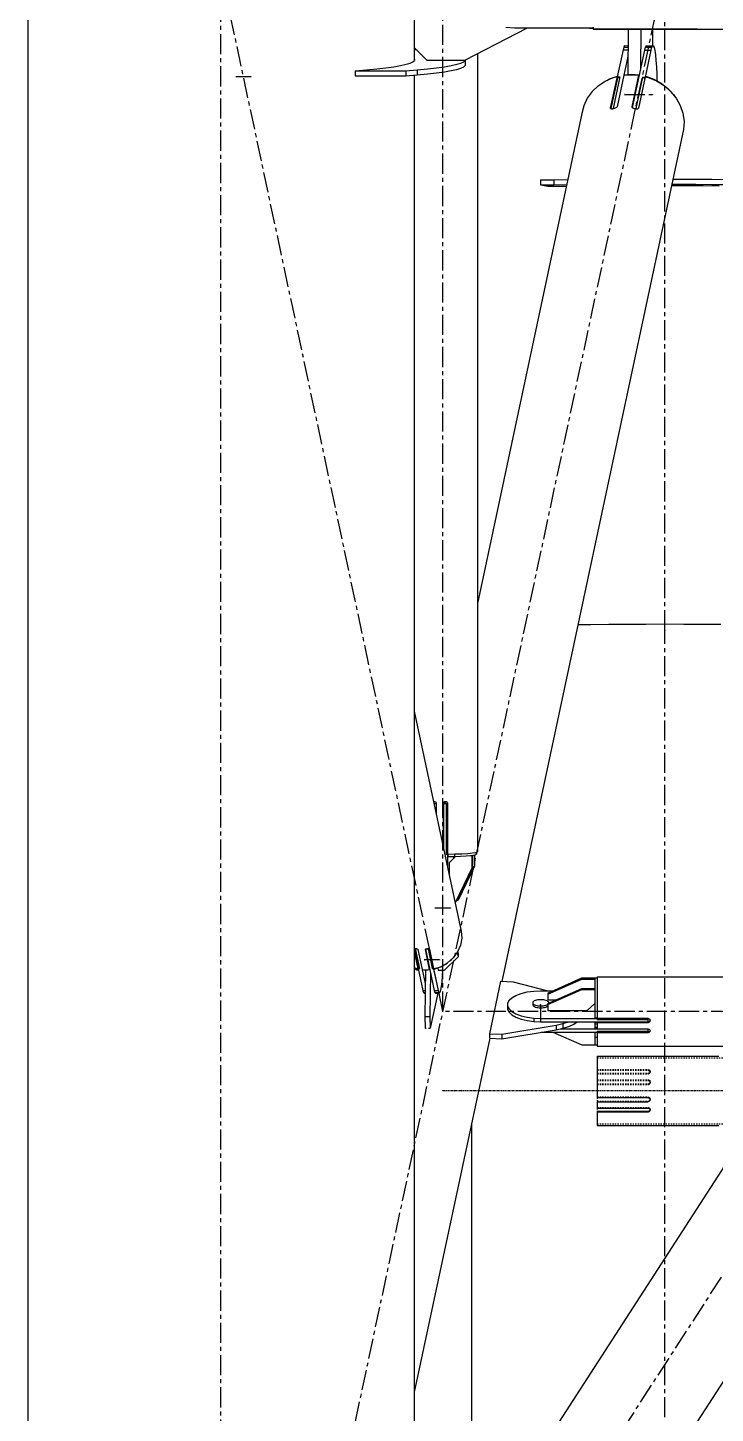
# Model space of a CAD drawing. Header units: millimetres. Extents: x 5143 to 30813, y 232 to 21408.
# Drawn here: x 22824 to 23095, y 7792 to 8338 of the extents above; entities that cross this region are included whole.
import ezdxf

# ---------------------------------------------------------------- set-up
doc = ezdxf.new("R2010")
doc.units = ezdxf.units.MM
doc.header["$LTSCALE"] = 0.25
for name, pattern in [('CENTER', [50.8, 31.75, -6.35, 6.35, -6.35]), ('XKITLINE00', [0]), ('XKITLINE02', [4, 2, -2]), ('XKITLINE03', [6, 3, -1, 1, -1])]:
    doc.linetypes.add(name, pattern=pattern)

msp = doc.modelspace()

# ---------------------------------------------------------------- linework, layer by layer
at = {"color": 8, "linetype": 'XKITLINE00'}
for p, q in [((22823.8, 8951.04), (22823.8, 7286.23)), ((22976.2, 8390.02), (22976.2, 8330.21)), ((22996.2, 8325.23), (23020.8, 8337.99)), ((23012.35, 8338.26), (23015.8, 8337.99)), ((23015.8, 8337.99), (23046.8, 8337.99)), ((23045.3, 8337.99), (23045.3, 8337.93)), ((23045.3, 8337.93), (23046.8, 8337.93)), ((23046.8, 8338.25), (23046.8, 8337.65)), ((23046.8, 8337.65), (23086.8, 8337.65)), ((23046.8, 8337.65), (23046.8, 8337.52)), ((23046.8, 8337.52), (23086.8, 8337.52)), ((23046.8, 8337.52), (23046.8, 8337.5)), ((23046.8, 8337.52), (23046.8, 8337.5)), ((23046.8, 8337.5), (23283.2, 8337.5)), ((23060.54, 8337.52), (23060.4, 8319.65)), ((23065.52, 8337.52), (23065.39, 8321.78)), ((23070.15, 8337.52), (23070.09, 8330.9)), ((23086.8, 8337.65), (23087.11, 8337.64)), ((23086.8, 8337.65), (23086.8, 8337.52)), ((23086.8, 8337.52), (23087.11, 8337.52)), ((23087.11, 8337.64), (23087.11, 8337.52)), ((23087.11, 8337.64), (23087.39, 8337.62)), ((23087.11, 8337.52), (23087.39, 8337.52)), ((23087.39, 8337.62), (23087.63, 8337.58)), ((23087.39, 8337.52), (23087.63, 8337.52)), ((23087.63, 8337.58), (23087.8, 8337.53)), ((23087.63, 8337.52), (23087.8, 8337.52)), ((22976.2, 8330.21), (22976.2, 8325.1)), ((22976.2, 8330.21), (22981.2, 8325.23)), ((22976.2, 8329.44), (22977.03, 8329.37)), ((23058.52, 8329.31), (23056.25, 8318.65)), ((23058.83, 8330.43), (23058.52, 8329.31)), ((23058.52, 8329.31), (23060.48, 8329.3)), ((23059.14, 8330.98), (23058.83, 8330.43)), ((23058.83, 8330.43), (23060.49, 8330.42)), ((23059.14, 8330.98), (23060.49, 8330.97)), ((23066.99, 8329.25), (23062.15, 8306.57)), ((23067.29, 8330.37), (23066.99, 8329.25)), ((23066.99, 8329.25), (23069.47, 8329.23)), ((23069.47, 8329.23), (23067.2, 8318.57)), ((23067.61, 8330.92), (23067.29, 8330.37)), ((23067.29, 8330.37), (23069.78, 8330.35)), ((23067.61, 8330.92), (23070.09, 8330.9)), ((23069.78, 8330.35), (23069.47, 8329.23)), ((23070.09, 8330.9), (23069.78, 8330.35)), ((23070.09, 8330.9), (23070.41, 8330.87)), ((23070.41, 8330.87), (23070.72, 8330.25)), ((23070.72, 8330.25), (23071, 8329.07)), ((23071, 8329.07), (23071.26, 8327.35)), ((22970.81, 8323.15), (22972.96, 8323.63)), ((22972.96, 8323.63), (22974.59, 8324.12)), ((22974.59, 8324.12), (22975.68, 8324.62)), ((22975.68, 8324.62), (22976.23, 8325.13)), ((22976.2, 8325.67), (22976.23, 8325.64)), ((22976.23, 8325.64), (22976.23, 8325.13)), ((22981.2, 8325.23), (22996.2, 8325.23)), ((22990.81, 8323.15), (22992.96, 8323.63)), ((22992.96, 8323.63), (22994.59, 8324.12)), ((22994.59, 8324.12), (22995.68, 8324.62)), ((22995.68, 8324.62), (22996.23, 8325.13)), ((22996.23, 8325.24), (22996.23, 8323.13)), ((23001.09, 8327.76), (23001.09, 8013.19)), ((23060.45, 8326.68), (23058.88, 8319.31)), ((23071.26, 8327.35), (23071.49, 8325.16)), ((23071.49, 8325.16), (23071.67, 8322.57)), ((22952.88, 8321.05), (22957.34, 8321.42)), ((22952.88, 8321.05), (22952.88, 8319.06)), ((22952.88, 8321.05), (22972.88, 8321.05)), ((22952.88, 8319.06), (22972.88, 8319.06)), ((22957.34, 8321.42), (22961.4, 8321.81)), ((22961.4, 8321.81), (22965.01, 8322.24)), ((22965.01, 8322.24), (22968.16, 8322.68)), ((22968.16, 8322.68), (22970.81, 8323.15)), ((22972.88, 8321.05), (22977.34, 8321.42)), ((22972.88, 8321.05), (22972.88, 8319.06)), ((22972.88, 8319.06), (22977.34, 8319.42)), ((22976.2, 8319.33), (22976.2, 7745.64)), ((22977.34, 8321.42), (22981.4, 8321.81)), ((22977.34, 8321.42), (22977.34, 8319.42)), ((22977.34, 8319.42), (22981.4, 8319.82)), ((22981.4, 8321.81), (22985.01, 8322.24)), ((22981.4, 8319.82), (22985.01, 8320.24)), ((22985.01, 8322.24), (22988.16, 8322.68)), ((22985.01, 8320.24), (22988.16, 8320.69)), ((22988.16, 8322.68), (22990.81, 8323.15)), ((22988.16, 8320.69), (22990.81, 8321.15)), ((22990.81, 8321.15), (22992.96, 8321.63)), ((22992.96, 8321.63), (22994.59, 8322.13)), ((22994.59, 8322.13), (22995.68, 8322.63)), ((22995.68, 8322.63), (22996.23, 8323.13)), ((23051.49, 8317.01), (23054.62, 8318.39)), ((23053.19, 8317.89), (23056.29, 8318.99)), ((23056.14, 8318.77), (23053.5, 8306.37)), ((23056.27, 8318.14), (23053.71, 8306.15)), ((23057.21, 8318.64), (23054.56, 8306.24)), ((23054.62, 8318.39), (23056.14, 8318.77)), ((23056.14, 8318.77), (23056.18, 8317.87)), ((23056.29, 8318.99), (23056.16, 8318.37)), ((23056.16, 8318.37), (23056.18, 8317.74)), ((23058.81, 8319.3), (23056.17, 8306.9)), ((23056.25, 8318.65), (23056.27, 8318.14)), ((23056.25, 8318.65), (23057.21, 8318.64)), ((23056.27, 8318.14), (23057.21, 8318.64)), ((23056.29, 8318.99), (23056.29, 8318.87)), ((23058.81, 8319.3), (23061.47, 8319.52)), ((23058.96, 8319.51), (23058.92, 8319.31)), ((23058.96, 8319.51), (23060.39, 8319.65)), ((23060.39, 8319.65), (23060.35, 8319.43)), ((23060.39, 8319.65), (23061.84, 8319.69)), ((23061.47, 8319.52), (23064.59, 8319.28)), ((23061.84, 8319.69), (23063.29, 8319.63)), ((23064.59, 8319.28), (23061.94, 8306.89)), ((23064.62, 8318.42), (23062.1, 8306.62)), ((23063.29, 8319.63), (23063.24, 8319.39)), ((23063.29, 8319.63), (23064.73, 8319.47)), ((23066.24, 8318.58), (23063.59, 8306.18)), ((23064.59, 8319.28), (23064.62, 8318.42)), ((23064.73, 8319.47), (23064.6, 8318.85)), ((23064.6, 8318.85), (23064.63, 8318.19)), ((23067.29, 8318.7), (23064.65, 8306.3)), ((23064.73, 8319.47), (23064.76, 8318.81)), ((23066.24, 8318.58), (23067.2, 8318.57)), ((23066.24, 8318.58), (23067.16, 8318.09)), ((23067.2, 8318.57), (23067.21, 8318.3)), ((23067.29, 8318.7), (23068.44, 8318.43)), ((23067.44, 8318.91), (23067.39, 8318.68)), ((23067.44, 8318.91), (23070.62, 8317.77)), ((23068.44, 8318.43), (23071.69, 8317.08)), ((23071.67, 8322.57), (23071.81, 8319.63)), ((23071.81, 8319.63), (23071.87, 8317.08)), ((23046.31, 8312.87), (23044.42, 8310.23)), ((23046.31, 8312.87), (23048.69, 8315.16)), ((23048.69, 8315.16), (23051.49, 8317.01)), ((23050.05, 8316.06), (23050.36, 8316.31)), ((23050.36, 8316.31), (23050.79, 8316.55)), ((23052.12, 8317.29), (23053.19, 8317.89)), ((23053.19, 8317.89), (23053.16, 8317.75)), ((23056.18, 8317.87), (23053.68, 8306.16)), ((23070.62, 8317.77), (23070.57, 8317.54)), ((23070.62, 8317.77), (23073.56, 8316.15)), ((23071.69, 8317.08), (23074.67, 8315.24)), ((23073.56, 8316.15), (23076.18, 8314.12)), ((23074.67, 8315.24), (23077.26, 8312.96)), ((23076.18, 8314.12), (23077.16, 8313.05)), ((23077.26, 8312.96), (23079.41, 8310.33)), ((23077.41, 8312.78), (23078.4, 8311.71)), ((23043.07, 8307.3), (23042.31, 8304.19)), ((23044.42, 8310.23), (23043.07, 8307.3)), ((23078.4, 8311.71), (23078.86, 8311.01)), ((23079.41, 8310.33), (23081.04, 8307.42)), ((23081.04, 8307.42), (23082.1, 8304.31)), ((23042.31, 8304.19), (23001.09, 8111.04)), ((23053.5, 8306.37), (23053.54, 8306.24)), ((23053.54, 8306.24), (23053.68, 8306.15)), ((23053.68, 8306.15), (23053.91, 8306.1)), ((23053.91, 8306.1), (23054.2, 8306.1)), ((23054.2, 8306.1), (23054.54, 8306.15)), ((23054.33, 8306.12), (23054.56, 8306.24)), ((23054.54, 8306.15), (23054.9, 8306.24)), ((23054.56, 8306.24), (23054.91, 8306.24)), ((23054.9, 8306.24), (23055.23, 8306.36)), ((23055.23, 8306.36), (23055.26, 8306.37)), ((23055.26, 8306.37), (23055.59, 8306.47)), ((23055.59, 8306.47), (23055.86, 8306.6)), ((23055.86, 8306.6), (23056.06, 8306.75)), ((23056.17, 8306.9), (23056.06, 8306.75)), ((23061.94, 8306.89), (23061.99, 8306.73)), ((23061.99, 8306.73), (23062.13, 8306.59)), ((23062.13, 8306.59), (23062.28, 8306.5)), ((23062.28, 8306.5), (23062.36, 8306.44)), ((23062.36, 8306.44), (23062.65, 8306.29)), ((23062.65, 8306.29), (23063, 8306.16)), ((23062.93, 8306.19), (23063.59, 8306.18)), ((23063, 8306.16), (23063.37, 8306.07)), ((23063.37, 8306.07), (23063.73, 8306.03)), ((23063.59, 8306.18), (23063.88, 8306.03)), ((23063.73, 8306.03), (23064.06, 8306.03)), ((23064.06, 8306.03), (23064.34, 8306.08)), ((23064.34, 8306.08), (23064.54, 8306.18)), ((23064.65, 8306.3), (23064.54, 8306.18)), ((23082.1, 8304.31), (23082.55, 8301.1)), ((23082.4, 8297.89), (23010.75, 7962.16)), ((23082.55, 8301.1), (23082.4, 8297.89)), ((23025.92, 8278.08), (23031.23, 8278.14)), ((23025.92, 8278.08), (23025.92, 8276.08)), ((23025.92, 8276.08), (23031.23, 8276.14)), ((23025.92, 8276.08), (23028.84, 8275.56)), ((23028.84, 8275.56), (23034.16, 8275.62)), ((23031.23, 8278.14), (23036.76, 8278.19)), ((23031.23, 8278.14), (23031.23, 8276.14)), ((23031.23, 8276.14), (23036.33, 8276.19)), ((23034.16, 8275.62), (23036.21, 8275.64)), ((23077.69, 8275.83), (23083.71, 8275.82)), ((23077.8, 8276.34), (23080.78, 8276.34)), ((23078.23, 8278.34), (23080.78, 8278.34)), ((23080.78, 8278.34), (23087.18, 8278.32)), ((23080.78, 8276.34), (23087.18, 8276.32)), ((23083.71, 8275.82), (23090.11, 8275.8)), ((23087.18, 8278.32), (23093.47, 8278.29)), ((23087.18, 8276.32), (23093.47, 8276.29)), ((23090.11, 8275.8), (23096.39, 8275.77)), ((23093.47, 8278.29), (23099.6, 8278.26)), ((23093.47, 8276.29), (23099.6, 8276.26)), ((23283.6, 8175.84), (23007.97, 7749.39)), ((23322.02, 8151.16), (23046.39, 7724.71)), ((23040.76, 8102.76), (23045.83, 8102.84)), ((23040.76, 8102.76), (23045.83, 8102.84)), ((23045.83, 8102.84), (23052.88, 8102.92)), ((23045.83, 8102.84), (23052.88, 8102.92)), ((23052.88, 8102.92), (23060.13, 8102.98)), ((23052.88, 8102.92), (23060.13, 8102.98)), ((23060.13, 8102.98), (23067.53, 8103.01)), ((23060.13, 8102.98), (23067.53, 8103.01)), ((23067.53, 8103.01), (23075, 8103.03)), ((23075, 8103.03), (23082.46, 8103.01)), ((23082.46, 8103.01), (23089.86, 8102.98)), ((23082.46, 8103.01), (23089.86, 8102.98)), ((23089.86, 8102.98), (23097.12, 8102.92)), ((23089.86, 8102.98), (23097.12, 8102.92)), ((22976.2, 8068.62), (22994.68, 7982)), ((22983.77, 8033.1), (22984, 8033.14)), ((22983.85, 8032.75), (22984.28, 8033.08)), ((22983.94, 8032.31), (22984.78, 8032.31)), ((22984, 8033.14), (22984.26, 8033.09)), ((22984.26, 8033.09), (22984.5, 8032.97)), ((22984.5, 8032.97), (22984.68, 8032.78)), ((22984.68, 8032.78), (22984.8, 8032.54)), ((22984.78, 8032.31), (22984.83, 8032.35)), ((22984.78, 8032.31), (22984.78, 8028.41)), ((22984.8, 8032.54), (22984.84, 8032.28)), ((22984.84, 8032.28), (22984.84, 8028.11)), ((22987.67, 8032.52), (22987.63, 8032.26)), ((22987.63, 8032.26), (22987.68, 8032.3)), ((22987.63, 8032.26), (22987.63, 8015.05)), ((22987.79, 8032.76), (22987.67, 8032.52)), ((22987.67, 8032.52), (22987.73, 8032.56)), ((22987.73, 8032.56), (22987.68, 8032.3)), ((22987.68, 8032.3), (22987.68, 8014.79)), ((22987.85, 8032.8), (22987.73, 8032.56)), ((22987.76, 8032.29), (22988.77, 8033.06)), ((22987.76, 8032.29), (22987.76, 8014.41)), ((22987.76, 8032.29), (22988.81, 8032.28)), ((22987.79, 8032.76), (22987.98, 8032.94)), ((22987.85, 8032.8), (22988.01, 8032.96)), ((22987.98, 8032.94), (22988.22, 8033.06)), ((22988.22, 8033.06), (22988.48, 8033.11)), ((22988.48, 8033.11), (22988.75, 8033.07)), ((22988.75, 8033.07), (22988.99, 8032.95)), ((22988.81, 8032.28), (22989.28, 8032.29)), ((22988.81, 8032.28), (22988.81, 8012.33)), ((22988.99, 8032.95), (22989.18, 8032.76)), ((22989.18, 8032.76), (22989.28, 8032.52)), ((22989.28, 8032.52), (22989.34, 8032.26)), ((22989.28, 8032.29), (22989.32, 8032.33)), ((22989.28, 8032.29), (22989.28, 8012.35)), ((22989.34, 8032.26), (22989.34, 8012.31)), ((22988.81, 8012.33), (22989.28, 8012.35)), ((22988.81, 8012.33), (22989.26, 8012.33)), ((22989.26, 8012.33), (22989.28, 8012.35)), ((22989.26, 8012.33), (22989.26, 8007.41)), ((22989.34, 8012.31), (22992.24, 8012.36)), ((22989.38, 8012.31), (22989.38, 8011.34)), ((22992.01, 8012.36), (22992.01, 8011.39)), ((22992.24, 8012.36), (22994.97, 8012.46)), ((22994.97, 8012.46), (22997.33, 8012.6)), ((22997.33, 8012.6), (22999.19, 8012.78)), ((22999.19, 8012.78), (23000.46, 8012.98)), ((22999.69, 8011.92), (23000.49, 8012.1)), ((23000.46, 8012.98), (23001.09, 8013.19)), ((23000.49, 8012.1), (23000.74, 8012.3)), ((23000.74, 8013.08), (23000.74, 8012.3)), ((22989.38, 8011.34), (22992.01, 8011.39)), ((22989.97, 8008.88), (22992.51, 8011.41)), ((22989.97, 8008.88), (22989.97, 8004.08)), ((22991.71, 8011.39), (22991.71, 8010.61)), ((22992.01, 8011.39), (22994.46, 8011.48)), ((22998.93, 8006.83), (22992.46, 7993.41)), ((22999.02, 8006.9), (22992.55, 7993.48)), ((22999.86, 8007.54), (22993.39, 7994.12)), ((22999.96, 8007.62), (22993.49, 7994.19)), ((22994.46, 8011.48), (22996.61, 8011.6)), ((22996.61, 8011.6), (22998.38, 8011.75)), ((22998.38, 8011.75), (22998.91, 8011.81)), ((22998.91, 8011.81), (22998.93, 8011.81)), ((22998.93, 8011.82), (22999.69, 8011.92)), ((22998.93, 8011.81), (22998.93, 8011.82)), ((22998.93, 8011.81), (22998.93, 8006.83)), ((22998.93, 8006.83), (22999.02, 8006.9)), ((22999.02, 8011.83), (22999.02, 8006.9)), ((22999.86, 8011.96), (22999.86, 8007.54)), ((22999.86, 8007.54), (22999.96, 8007.62)), ((22999.96, 8011.98), (22999.96, 8007.62)), ((22992.25, 7993.41), (22992.46, 7993.41)), ((22992.46, 7993.41), (22992.55, 7993.48)), ((22992.86, 7994.13), (22993.39, 7994.12)), ((22993.39, 7994.12), (22993.49, 7994.19)), ((22994.68, 7982), (22994.89, 7979.2)), ((22976.2, 7975.07), (22976.28, 7975.1)), ((22976.2, 7974.87), (22977.77, 7967.49)), ((22976.2, 7974.61), (22977.68, 7967.66)), ((22976.2, 7973.9), (22977.65, 7967.08)), ((22976.28, 7975.1), (22976.5, 7975.12)), ((22976.43, 7975.11), (22976.54, 7975.05)), ((22976.5, 7975.12), (22976.76, 7975.11)), ((22976.54, 7975.05), (22978.21, 7967.25)), ((22976.54, 7975.05), (22977.07, 7975.05)), ((22976.76, 7975.11), (22977.02, 7975.06)), ((22977.02, 7975.06), (22977.27, 7974.99)), ((22977.27, 7974.99), (22977.47, 7974.89)), ((22977.47, 7974.89), (22977.61, 7974.79)), ((22977.61, 7974.79), (22977.67, 7974.68)), ((22977.67, 7974.68), (22979.33, 7966.88)), ((22980.48, 7974.77), (22980.46, 7974.66)), ((22980.46, 7974.66), (22982.12, 7966.86)), ((22980.58, 7974.87), (22980.48, 7974.77)), ((22980.56, 7974.85), (22982.15, 7967.41)), ((22980.58, 7974.87), (22980.75, 7974.96)), ((22980.6, 7974.89), (22984.09, 7958.53)), ((22980.75, 7974.96), (22980.98, 7975.03)), ((22980.93, 7975.02), (22981.62, 7975.02)), ((22980.98, 7975.03), (22981.24, 7975.08)), ((22981.24, 7975.08), (22981.5, 7975.09)), ((22981.5, 7975.09), (22981.75, 7975.06)), ((22981.62, 7975.02), (22981.71, 7975.06)), ((22981.62, 7975.02), (22983.28, 7967.22)), ((22981.75, 7975.06), (22981.95, 7975.01)), ((22981.95, 7975.01), (22982.07, 7974.92)), ((22982.07, 7974.92), (22982.16, 7974.84)), ((22982.16, 7974.84), (22983.82, 7967.04)), ((22994.42, 7976.41), (22993.29, 7973.76)), ((22993.32, 7973.83), (22993.56, 7972.73)), ((22994.89, 7979.2), (22994.42, 7976.41)), ((22986.51, 7967.84), (22988.89, 7969.12)), ((22986.68, 7967.93), (22989.32, 7969.41)), ((22988.17, 7966.59), (22993.52, 7971.81)), ((22988.89, 7969.12), (22989.08, 7969.28)), ((22989.32, 7969.41), (22991.57, 7971.39)), ((22990.38, 7970.34), (22990.94, 7970.81)), ((22991.04, 7970.92), (22990.94, 7970.81)), ((22993.29, 7973.76), (22991.57, 7971.39)), ((22993.14, 7973.55), (22993.52, 7971.81)), ((22993.56, 7972.73), (22993.52, 7971.81)), ((22976.2, 7967.57), (22977.65, 7967.08)), ((22976.2, 7967.38), (22977.22, 7966.66)), ((22977.22, 7966.66), (22977.88, 7966.66)), ((22977.68, 7967.66), (22977.65, 7967.08)), ((22977.65, 7967.1), (22977.75, 7967.07)), ((22977.69, 7967.88), (22977.67, 7967.46)), ((22977.67, 7967.46), (22977.75, 7967.07)), ((22977.76, 7967.25), (22977.75, 7967.07)), ((22977.77, 7967.49), (22977.76, 7967.25)), ((22977.76, 7967.25), (22978.21, 7967.25)), ((22977.76, 7967.25), (22979.61, 7958.56)), ((22977.77, 7967.49), (22978.21, 7967.25)), ((22979.33, 7966.88), (22980.72, 7966.73)), ((22979.33, 7966.88), (22980.53, 7961.26)), ((22979.41, 7966.87), (22979.43, 7966.78)), ((22979.43, 7966.78), (22980.12, 7966.73)), ((22980.11, 7966.79), (22980.12, 7966.73)), ((22980.12, 7966.73), (22980.82, 7966.7)), ((22980.59, 7966.71), (22980.37, 7948.26)), ((22980.72, 7966.73), (22982.12, 7966.86)), ((22980.82, 7966.7), (22981.52, 7966.72)), ((22981.5, 7966.8), (22981.52, 7966.72)), ((22981.52, 7966.72), (22982.22, 7966.76)), ((22982.15, 7967.41), (22982.12, 7966.86)), ((22982.16, 7967.61), (22982.14, 7967.15)), ((22982.14, 7967.15), (22982.22, 7966.76)), ((22982.24, 7967.22), (22982.22, 7966.76)), ((22982.57, 7965.66), (22982.36, 7948.24)), ((22983.28, 7967.22), (22983.74, 7967.45)), ((22983.28, 7967.22), (22983.73, 7967.21)), ((22983.74, 7967.42), (22983.73, 7967.21)), ((22983.73, 7967.21), (22985.59, 7958.52)), ((22983.82, 7967.04), (22986.68, 7967.93)), ((22983.91, 7967.07), (22983.92, 7967.02)), ((22983.92, 7967.02), (22986.51, 7967.84)), ((22985.48, 7967.51), (22985.68, 7966.61)), ((22985.68, 7966.61), (22988.17, 7966.59)), ((22986.5, 7967.88), (22986.51, 7967.84)), ((22987.17, 7964.24), (22987.01, 7961.99)), ((22987.28, 7966.6), (22987.17, 7964.24)), ((22987.38, 7966.59), (22987.25, 7965.96)), ((23028.83, 7957.56), (23042.33, 7963.48)), ((23028.83, 7957.15), (23042.33, 7963.06)), ((23042.33, 7963.48), (23042.33, 7963.06)), ((23042.33, 7963.48), (23047.33, 7963.48)), ((23042.33, 7963.06), (23047.33, 7963.06)), ((23047.33, 7963.48), (23048.33, 7963.48)), ((23047.33, 7963.48), (23047.33, 7963.46)), ((23047.33, 7963.46), (23047.33, 7963.43)), ((23047.33, 7963.43), (23047.33, 7958.93)), ((23048.33, 7963.92), (23101.01, 7963.92)), ((23048.33, 7963.92), (23048.33, 7947.58)), ((22979.61, 7958.56), (22979.85, 7957.76)), ((22979.61, 7958.56), (22980.5, 7958.55)), ((22979.85, 7957.76), (22980.11, 7957.52)), ((22979.85, 7957.76), (22980.49, 7957.75)), ((22980.11, 7957.52), (22980.48, 7957.52)), ((22985.45, 7957.49), (22982.53, 7943.69)), ((22984.09, 7958.53), (22984.33, 7957.73)), ((22984.09, 7958.53), (22985.59, 7958.52)), ((22984.33, 7957.73), (22984.59, 7957.49)), ((22984.33, 7957.73), (22985.83, 7957.72)), ((22984.59, 7957.49), (22986.08, 7957.48)), ((22985.59, 7958.52), (22985.83, 7957.72)), ((22985.83, 7957.72), (22986.08, 7957.48)), ((22986.33, 7957.82), (22986.08, 7957.48)), ((22986.58, 7958.71), (22986.33, 7957.82)), ((22986.81, 7960.12), (22986.58, 7958.71)), ((22987.01, 7961.99), (22986.81, 7960.12)), ((23010.21, 7962.18), (23005.8, 7941.53)), ((23010.21, 7962.18), (23015.19, 7961.99)), ((23015.19, 7961.99), (23028.84, 7958.44)), ((23018.33, 7957.4), (23020.71, 7957.97)), ((23020.71, 7957.97), (23023.31, 7958.32)), ((23023.31, 7958.32), (23026.03, 7958.44)), ((23026.03, 7958.44), (23030.84, 7958.44)), ((23028.83, 7953.41), (23042.33, 7959.33)), ((23028.83, 7953), (23042.33, 7958.91)), ((23028.83, 7957.56), (23028.83, 7954.87)), ((23042.33, 7959.33), (23042.33, 7958.91)), ((23042.33, 7959.33), (23047.33, 7959.33)), ((23042.33, 7958.91), (23047.33, 7958.91)), ((23047.33, 7958.93), (23047.33, 7958.91)), ((23047.33, 7958.91), (23047.33, 7958.89)), ((23047.33, 7958.89), (23047.33, 7953.15)), ((23013.58, 7954.68), (23013.01, 7953.57)), ((23013.01, 7953.57), (23013.01, 7951.07)), ((23013.01, 7952.44), (23013.58, 7951.32)), ((23013.58, 7954.68), (23014.69, 7955.72)), ((23014.69, 7955.72), (23016.3, 7956.64)), ((23016.3, 7956.64), (23018.33, 7957.4)), ((23022.98, 7953.96), (23022.93, 7953.73)), ((23022.93, 7953.73), (23022.98, 7953.51)), ((23022.93, 7953.73), (23022.93, 7953)), ((23022.93, 7953), (23022.98, 7952.78)), ((23023.12, 7954.17), (23022.98, 7953.96)), ((23022.98, 7953.51), (23023.12, 7953.29)), ((23022.98, 7952.78), (23023.12, 7952.56)), ((23023.12, 7954.17), (23023.35, 7954.38)), ((23023.12, 7953.29), (23023.35, 7953.09)), ((23023.12, 7952.56), (23023.35, 7952.36)), ((23023.35, 7954.38), (23023.66, 7954.56)), ((23023.35, 7953.09), (23023.66, 7952.91)), ((23023.35, 7952.36), (23023.66, 7952.18)), ((23023.66, 7954.56), (23024.04, 7954.72)), ((23023.66, 7952.91), (23024.04, 7952.75)), ((23023.66, 7952.18), (23024.04, 7952.02)), ((23024.04, 7954.72), (23024.48, 7954.85)), ((23024.04, 7952.75), (23024.48, 7952.62)), ((23024.04, 7952.02), (23024.48, 7951.89)), ((23024.48, 7954.85), (23024.97, 7954.94)), ((23024.48, 7952.62), (23024.97, 7952.52)), ((23024.97, 7954.94), (23025.5, 7955)), ((23024.97, 7952.52), (23025.5, 7952.47)), ((23025.5, 7955), (23026.03, 7955.02)), ((23025.5, 7952.47), (23026.03, 7952.45)), ((23026.03, 7955.02), (23026.57, 7955)), ((23026.03, 7952.45), (23026.57, 7952.47)), ((23026.03, 7952.45), (23026.03, 7951.72)), ((23026.57, 7955), (23027.1, 7954.94)), ((23026.57, 7952.47), (23027.1, 7952.52)), ((23027.1, 7954.94), (23027.58, 7954.85)), ((23027.1, 7952.52), (23027.58, 7952.62)), ((23027.58, 7954.85), (23028.03, 7954.72)), ((23027.58, 7952.62), (23028.03, 7952.75)), ((23027.58, 7951.89), (23028.03, 7952.02)), ((23028.03, 7954.72), (23028.41, 7954.56)), ((23028.03, 7952.75), (23028.41, 7952.91)), ((23028.03, 7952.02), (23028.41, 7952.18)), ((23028.41, 7954.56), (23028.72, 7954.38)), ((23028.41, 7952.91), (23028.72, 7953.09)), ((23028.41, 7952.18), (23028.72, 7952.36)), ((23028.72, 7954.38), (23028.95, 7954.17)), ((23028.72, 7953.09), (23028.83, 7953.19)), ((23028.72, 7952.36), (23028.83, 7952.46)), ((23028.83, 7954.87), (23032.16, 7954.87)), ((23028.83, 7953.41), (23028.83, 7950.72)), ((23028.95, 7954.17), (23029.09, 7953.96)), ((23029.09, 7953.96), (23029.13, 7953.73)), ((23029.13, 7953.73), (23029.09, 7953.52)), ((23029.13, 7953.73), (23029.13, 7953.54)), ((23044.33, 7950.72), (23047.33, 7953.45)), ((23047.33, 7953.15), (23047.33, 7947.75)), ((22980.37, 7948.26), (22982.36, 7948.24)), ((22980.37, 7948.26), (22980.53, 7943.7)), ((22982.36, 7948.24), (22982.53, 7943.69)), ((23013.01, 7951.07), (23013.58, 7949.96)), ((23013.58, 7951.32), (23014.69, 7950.29)), ((23013.58, 7949.96), (23014.69, 7948.92)), ((23014.69, 7950.29), (23016.3, 7949.37)), ((23014.69, 7948.92), (23016.3, 7948)), ((23016.3, 7949.37), (23018.33, 7948.61)), ((23016.3, 7948), (23018.33, 7947.24)), ((23018.33, 7948.61), (23020.71, 7948.04)), ((23018.33, 7947.24), (23020.71, 7946.67)), ((23020.71, 7948.04), (23023.31, 7947.69)), ((23020.71, 7946.67), (23023.31, 7946.32)), ((23023.31, 7947.69), (23023.31, 7946.32)), ((23023.31, 7947.69), (23026.03, 7947.57)), ((23024.48, 7951.89), (23024.97, 7951.8)), ((23024.97, 7951.8), (23025.5, 7951.74)), ((23025.5, 7951.74), (23026.03, 7951.72)), ((23026.03, 7951.72), (23026.57, 7951.74)), ((23026.03, 7947.57), (23048.33, 7947.57)), ((23026.03, 7947.57), (23026.03, 7946.21)), ((23026.57, 7951.74), (23027.1, 7951.8)), ((23027.1, 7951.8), (23027.58, 7951.89)), ((23028.83, 7950.72), (23044.33, 7950.72)), ((23047.33, 7950.46), (23048.33, 7950.46)), ((23047.33, 7947.75), (23048.33, 7947.75)), ((23048.33, 7947.58), (23068.33, 7947.58)), ((23048.33, 7947.57), (23048.33, 7947.16)), ((23048.33, 7947.16), (23068.33, 7947.16)), ((23068.33, 7947.58), (23068.6, 7947.52)), ((23068.33, 7947.58), (23068.33, 7946.21)), ((23068.6, 7947.52), (23068.83, 7947.42)), ((23068.83, 7947.42), (23069.02, 7947.24)), ((23068.83, 7946.36), (23069.02, 7946.54)), ((23069.02, 7947.24), (23069.14, 7947.02)), ((23069.14, 7946.76), (23069.02, 7946.54)), ((23069.14, 7946.51), (23069.02, 7946.29)), ((23069.14, 7947.02), (23069.18, 7946.76)), ((23069.16, 7946.89), (23069.14, 7946.76)), ((23069.18, 7946.76), (23069.14, 7946.51)), ((22980.53, 7943.7), (22980.86, 7943.7)), ((22981.82, 7943.69), (22982.53, 7943.69)), ((23005.8, 7941.53), (23005.8, 7939.71)), ((23005.8, 7941.53), (23010.78, 7941.35)), ((23010.78, 7941.35), (23032.12, 7944.91)), ((23010.78, 7939.53), (23032.12, 7943.09)), ((23010.78, 7941.35), (23010.78, 7939.53)), ((23023.31, 7946.32), (23026.03, 7946.21)), ((23026.03, 7946.21), (23068.33, 7946.21)), ((23026.25, 7942.11), (23048.33, 7942.11)), ((23030.84, 7942.11), (23042.33, 7937.07)), ((23032.12, 7944.91), (23034.78, 7945.48)), ((23032.12, 7944.91), (23032.12, 7943.09)), ((23032.12, 7943.09), (23034.78, 7943.66)), ((23033.92, 7943.48), (23048.33, 7943.48)), ((23034.78, 7945.48), (23037.05, 7946.21)), ((23034.78, 7945.48), (23034.78, 7943.66)), ((23034.78, 7943.66), (23037.14, 7944.41)), ((23037.14, 7944.41), (23039.12, 7945.33)), ((23039.12, 7945.33), (23040.4, 7946.21)), ((23047.33, 7946.21), (23047.33, 7944.78)), ((23047.33, 7946.08), (23048.33, 7946.08)), ((23047.33, 7945.42), (23048.33, 7945.42)), ((23047.33, 7944.78), (23047.33, 7943.54)), ((23047.33, 7944.15), (23048.33, 7944.15)), ((23047.33, 7943.54), (23048.33, 7943.54)), ((23047.33, 7942.11), (23047.33, 7938.62)), ((23048.33, 7946.21), (23048.33, 7946.08)), ((23048.33, 7946.2), (23048.33, 7945.95)), ((23048.33, 7945.95), (23048.33, 7943.4)), ((23048.33, 7945.95), (23068.33, 7945.95)), ((23048.33, 7943.4), (23068.33, 7943.4)), ((23048.33, 7942.52), (23048.33, 7942.11)), ((23048.33, 7942.52), (23068.33, 7942.52)), ((23048.33, 7942.22), (23068.33, 7942.22)), ((23048.33, 7942.2), (23068.33, 7942.2)), ((23048.33, 7942.11), (23048.33, 7936.63)), ((23048.33, 7941.94), (23068.33, 7941.94)), ((23068.33, 7946.2), (23068.6, 7946.24)), ((23068.33, 7946.21), (23068.33, 7946.2)), ((23068.33, 7946.2), (23068.33, 7945.95)), ((23068.33, 7945.95), (23068.6, 7945.99)), ((23068.33, 7943.4), (23068.6, 7943.37)), ((23068.33, 7943.4), (23068.33, 7942.22)), ((23068.33, 7942.2), (23068.6, 7942.24)), ((23068.33, 7942.2), (23068.33, 7941.94)), ((23068.33, 7941.94), (23068.6, 7941.99)), ((23068.6, 7946.24), (23068.83, 7946.36)), ((23068.6, 7946.24), (23068.6, 7945.99)), ((23068.6, 7945.99), (23068.83, 7946.11)), ((23068.6, 7943.37), (23068.83, 7943.26)), ((23068.6, 7942.24), (23068.83, 7942.33)), ((23068.6, 7941.99), (23068.83, 7942.08)), ((23068.83, 7946.11), (23069.02, 7946.29)), ((23068.83, 7943.26), (23069.02, 7943.1)), ((23068.83, 7942.33), (23068.87, 7942.35)), ((23068.83, 7942.08), (23069.02, 7942.24)), ((23068.87, 7942.35), (23069.02, 7942.49)), ((23069.02, 7943.1), (23069.14, 7942.9)), ((23069.14, 7942.69), (23069.02, 7942.49)), ((23069.14, 7942.44), (23069.02, 7942.24)), ((23069.14, 7942.9), (23069.18, 7942.67)), ((23069.16, 7942.79), (23069.14, 7942.69)), ((23069.18, 7942.67), (23069.14, 7942.44)), ((23005.96, 7939.71), (22976.2, 7800.24)), ((23005.8, 7939.71), (23010.78, 7939.53)), ((23042.33, 7937.07), (23047.33, 7937.07)), ((23047.33, 7940.15), (23048.33, 7940.15)), ((23047.33, 7938.62), (23047.33, 7937.07)), ((23047.33, 7937.07), (23048.33, 7937.07)), ((23048.33, 7936.63), (23101.01, 7936.63)), ((22998.8, 7906.14), (22998.8, 7741.85))]:
    msp.add_line(p, q, dxfattribs=at)
at = {"color": 8, "linetype": 'CENTER'}
for p, q in [((22900, 7286.23), (22900, 8951.04)), ((23075, 8100.54), (23075, 8908.22)), ((22987.5, 7950.27), (22987.5, 8770.27)), ((22900, 7540.27), (23075, 8360.27)), ((22987.5, 7950.27), (22900, 8360.27)), ((22900, 7540.27), (23430, 8360.27)), ((22905.86, 8318.83), (22911.83, 8318.79)), ((23059.15, 8311.73), (23070.1, 8311.66)), ((23075, 6431.43), (23075, 8100.54)), ((22990.48, 7991.02), (22984.51, 7991.06)), ((22986.14, 7970.58), (22980.17, 7970.62)), ((23026.03, 7953), (23026.03, 7947.54)), ((23342.5, 7950.27), (22987.5, 7950.27))]:
    msp.add_line(p, q, dxfattribs=at)
at = {"color": 7, "linetype": 'XKITLINE00'}
for p, q in [((23048.33, 7932.67), (23048.33, 7919.31)), ((23048.33, 7932.67), (23096.31, 7932.67)), ((23048.33, 7919.31), (23048.33, 7916.33)), ((23048.33, 7916.33), (23068.33, 7916.33)), ((23048.33, 7914.95), (23048.33, 7912.15)), ((23048.33, 7914.7), (23068.33, 7914.7)), ((23068.33, 7916.33), (23068.6, 7916.27)), ((23068.33, 7914.95), (23068.6, 7914.99)), ((23068.33, 7914.95), (23068.33, 7914.7)), ((23068.33, 7914.7), (23068.6, 7914.74)), ((23068.6, 7916.27), (23068.83, 7916.17)), ((23068.6, 7914.99), (23068.83, 7915.11)), ((23068.6, 7914.99), (23068.6, 7914.74)), ((23068.6, 7914.74), (23068.83, 7914.86)), ((23068.83, 7916.17), (23069.02, 7915.99)), ((23068.83, 7915.11), (23069.02, 7915.29)), ((23068.83, 7914.86), (23069.02, 7915.04)), ((23069.02, 7915.99), (23069.14, 7915.77)), ((23069.14, 7915.51), (23069.02, 7915.29)), ((23069.14, 7915.26), (23069.02, 7915.04)), ((23069.14, 7915.77), (23069.18, 7915.51)), ((23069.16, 7915.64), (23069.14, 7915.51)), ((23069.18, 7915.51), (23069.14, 7915.26)), ((23048.33, 7912.15), (23068.33, 7912.15)), ((23048.33, 7910.95), (23068.33, 7910.95)), ((23048.33, 7910.86), (23048.33, 7905.78)), ((23048.33, 7910.69), (23068.33, 7910.69)), ((23068.33, 7912.15), (23068.6, 7912.12)), ((23068.33, 7910.95), (23068.6, 7910.99)), ((23068.33, 7910.95), (23068.33, 7910.69)), ((23068.33, 7910.69), (23068.6, 7910.74)), ((23068.6, 7912.12), (23068.83, 7912.01)), ((23068.6, 7910.99), (23068.83, 7911.08)), ((23068.6, 7910.74), (23068.83, 7910.83)), ((23068.83, 7912.01), (23069.02, 7911.85)), ((23068.83, 7911.08), (23068.87, 7911.1)), ((23068.83, 7910.83), (23069.02, 7910.99)), ((23068.87, 7911.1), (23069.02, 7911.24)), ((23069.02, 7911.85), (23069.14, 7911.65)), ((23069.14, 7911.44), (23069.02, 7911.24)), ((23069.14, 7911.19), (23069.02, 7910.99)), ((23069.14, 7911.65), (23069.18, 7911.42)), ((23069.16, 7911.54), (23069.14, 7911.44)), ((23069.18, 7911.42), (23069.14, 7911.19)), ((23048.33, 7905.78), (23048.33, 7905.38)), ((23048.33, 7905.38), (23096.31, 7905.38))]:
    msp.add_line(p, q, dxfattribs=at)
at = {"color": 3, "linetype": 'XKITLINE02'}
for p, q in [((23048.33, 7932.07), (23281.66, 7932.07)), ((23048.33, 7927.36), (23068.33, 7927.36)), ((23048.33, 7927.09), (23068.33, 7927.09)), ((23048.33, 7925.9), (23068.33, 7925.9)), ((23048.33, 7925.65), (23068.33, 7925.65)), ((23068.33, 7927.36), (23068.6, 7927.31)), ((23068.33, 7927.36), (23068.33, 7927.09)), ((23068.33, 7927.09), (23068.6, 7927.06)), ((23068.33, 7925.9), (23068.6, 7925.93)), ((23068.33, 7925.9), (23068.33, 7925.65)), ((23068.33, 7925.65), (23068.6, 7925.68)), ((23068.6, 7927.31), (23068.83, 7927.22)), ((23068.6, 7927.06), (23068.83, 7926.97)), ((23068.6, 7925.93), (23068.83, 7926.04)), ((23068.6, 7925.93), (23068.6, 7925.68)), ((23068.6, 7925.68), (23068.83, 7925.79)), ((23068.83, 7927.22), (23069.02, 7927.06)), ((23068.83, 7926.97), (23068.87, 7926.94)), ((23068.83, 7926.04), (23069.02, 7926.2)), ((23068.83, 7925.79), (23069.02, 7925.95)), ((23068.87, 7926.94), (23069.02, 7926.81)), ((23069.02, 7927.06), (23069.14, 7926.86)), ((23069.02, 7926.81), (23069.14, 7926.61)), ((23069.14, 7926.4), (23069.02, 7926.2)), ((23069.14, 7926.15), (23069.02, 7925.95)), ((23069.14, 7926.86), (23069.18, 7926.63)), ((23069.18, 7926.63), (23069.14, 7926.4)), ((23069.14, 7926.61), (23069.18, 7926.38)), ((23069.18, 7926.38), (23069.14, 7926.15)), ((23069.18, 7926.63), (23069.18, 7926.38)), ((23048.33, 7923.35), (23068.33, 7923.35)), ((23048.33, 7923.1), (23068.33, 7923.1)), ((23048.33, 7921.72), (23068.33, 7921.72)), ((23048.33, 7921.72), (23048.33, 7919.31)), ((23048.33, 7921.45), (23068.33, 7921.45)), ((23048.33, 7919.31), (23048.33, 7919.3)), ((23068.33, 7923.35), (23068.6, 7923.31)), ((23068.33, 7923.35), (23068.33, 7923.1)), ((23068.33, 7923.1), (23068.6, 7923.06)), ((23068.33, 7921.72), (23068.6, 7921.78)), ((23068.33, 7921.72), (23068.33, 7921.45)), ((23068.33, 7921.45), (23068.6, 7921.5)), ((23068.6, 7923.31), (23068.83, 7923.19)), ((23068.6, 7923.31), (23068.6, 7923.06)), ((23068.6, 7923.06), (23068.83, 7922.94)), ((23068.6, 7921.78), (23068.83, 7921.88)), ((23068.6, 7921.5), (23068.83, 7921.62)), ((23068.83, 7923.19), (23069.02, 7923.01)), ((23068.83, 7922.94), (23069.02, 7922.76)), ((23068.83, 7921.88), (23069.02, 7922.06)), ((23068.87, 7921.66), (23068.83, 7921.62)), ((23068.87, 7921.66), (23069.02, 7921.81)), ((23069.02, 7923.01), (23069.14, 7922.79)), ((23069.02, 7922.76), (23069.14, 7922.54)), ((23069.14, 7922.28), (23069.02, 7922.06)), ((23069.14, 7922.03), (23069.02, 7921.81)), ((23069.14, 7922.79), (23069.18, 7922.53)), ((23069.14, 7922.54), (23069.18, 7922.34)), ((23069.15, 7922.34), (23069.14, 7922.28)), ((23069.18, 7922.29), (23069.14, 7922.03)), ((23069.18, 7922.53), (23069.15, 7922.34)), ((23069.18, 7922.53), (23069.18, 7922.29)), ((23069.18, 7922.34), (23069.18, 7922.29)), ((23048.33, 7916.6), (23068.33, 7916.6)), ((23048.33, 7916.33), (23048.33, 7914.95)), ((23048.33, 7914.95), (23068.33, 7914.95)), ((23068.33, 7916.6), (23068.6, 7916.55)), ((23068.33, 7916.6), (23068.33, 7916.33)), ((23068.6, 7916.55), (23068.83, 7916.42)), ((23068.83, 7916.42), (23068.87, 7916.39)), ((23068.87, 7916.39), (23069, 7916.27)), ((23069, 7916.27), (23069.02, 7916.24)), ((23069.02, 7916.24), (23069.14, 7916.01)), ((23069.14, 7916.01), (23069.18, 7915.76)), ((23069.18, 7915.76), (23069.16, 7915.64)), ((23069.18, 7915.76), (23069.18, 7915.51)), ((23048.33, 7912.4), (23068.33, 7912.4)), ((23048.33, 7912.15), (23048.33, 7910.67)), ((23048.33, 7912.15), (23048.33, 7910.69)), ((23048.33, 7910.67), (23048.33, 7905.98)), ((23048.33, 7908.9), (23048.33, 7906.85)), ((23068.33, 7912.4), (23068.6, 7912.37)), ((23068.33, 7912.4), (23068.33, 7912.15)), ((23068.6, 7912.37), (23068.83, 7912.26)), ((23068.6, 7912.37), (23068.6, 7912.12)), ((23068.83, 7912.26), (23069.02, 7912.1)), ((23069.02, 7912.1), (23069.14, 7911.9)), ((23069.14, 7911.9), (23069.18, 7911.67)), ((23069.18, 7911.67), (23069.16, 7911.54)), ((23069.18, 7911.67), (23069.18, 7911.42)), ((23048.33, 7906.33), (23048.33, 7905.78)), ((23048.33, 7905.98), (23281.66, 7905.98))]:
    msp.add_line(p, q, dxfattribs=at)
at = {"color": 1, "linetype": 'XKITLINE03'}
msp.add_line((23342.5, 7919.02), (22987.5, 7919.02), dxfattribs=at)
at = {"color": 8, "linetype": 'XKITLINE00'}
for centre in [(22905.86, 8318.83), (22911.83, 8318.79), (23059.15, 8311.73), (23070.1, 8311.66), (23075, 8100.54), (23075, 8100.54), (22984.51, 7991.06), (22990.48, 7991.02), (22980.17, 7970.62), (22986.14, 7970.58), (23026.03, 7953), (22987.5, 7950.27), (22987.5, 7950.27), (22987.5, 7950.27), (23026.03, 7947.54)]:
    msp.add_circle(centre, 0.05, dxfattribs=at)
at = {"color": 1, "linetype": 'XKITLINE00'}
msp.add_circle((22987.5, 7919.02), 0.05, dxfattribs=at)

doc.saveas('drawing.dxf')
